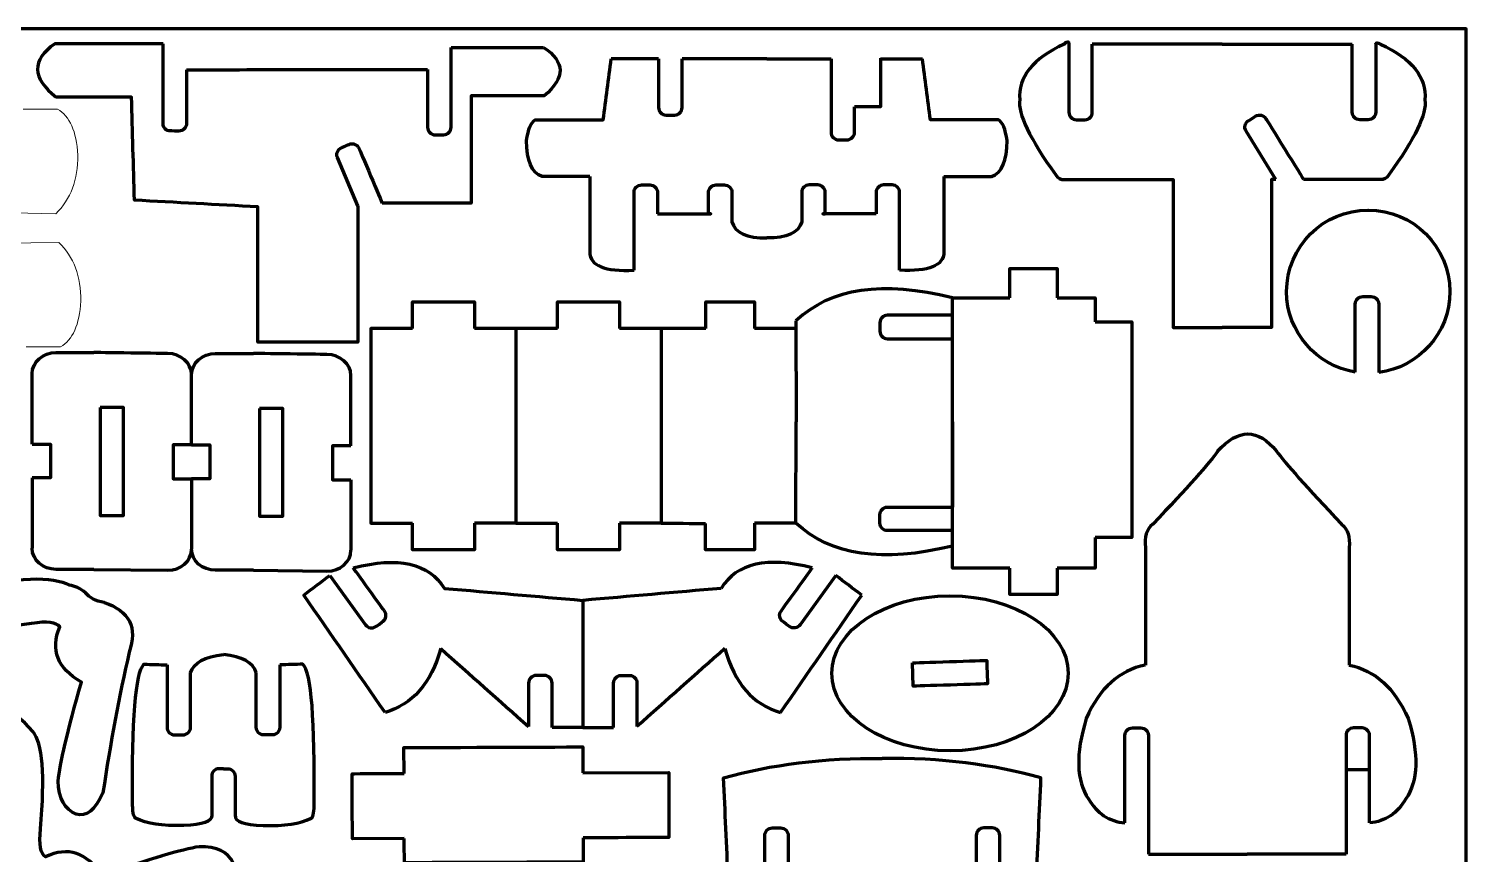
# Model space of a CAD drawing. Header units: inches. Extents: x -305 to 305, y -229 to 229.
# Drawn here: x -53.1 to 304.8, y 23 to 228.6 of the extents above; entities that cross this region are included whole.
import ezdxf

# ---------------------------------------------------------------- set-up
doc = ezdxf.new("R2010")
doc.units = ezdxf.units.IN
doc.header["$MEASUREMENT"] = 0
doc.layers.add('Layer 1', color=1, linetype='Continuous')

msp = doc.modelspace()

# ---------------------------------------------------------------- linework, layer by layer
at = {"lineweight": 70}
msp.add_lwpolyline([(-304.8, -228.6), (304.8, -228.6), (304.8, 228.6), (-304.8, 228.6), (-304.8, -228.6)], close=True, dxfattribs=at)
at = {"layer": 'Layer 1', "lineweight": 70}
for points in [[(204.6618, 224.7788), (205.4998, 225.5648), (205.899, 225.5648), (205.8592, 224.7788)], [(52.035, 223.9), (59.7102, 223.9), (67.3854, 223.9), (75.0606, 223.9)], [(244.0674, 224.7788), (227.0258, 224.7788), (216.237, 224.7788), (211.7012, 224.7788)], [(244.0674, 224.7788), (261.109, 224.7788), (271.8978, 224.7788), (276.4336, 224.7788)], [(282.2756, 224.7788), (282.3504, 225.1894), (282.7494, 225.1894), (283.473, 224.7788)], [(103.7114, 221.1414), (99.8976, 221.1414), (95.9638, 221.1414), (91.9102, 221.1414)], [(130.6606, 221.1414), (122.4708, 221.1414), (115.435, 221.1414), (109.5534, 221.1414)], [(130.6606, 221.1414), (138.8504, 221.1414), (140.7652, 221.1414), (146.6468, 221.1414)], [(158.9262, 221.1414), (162.74, 221.1414), (165.3574, 221.1414), (169.411, 221.1414)], [(283.473, 191.0828), (277.2916, 191.0828), (270.4796, 191.0826), (264.2984, 191.0826)], [(103.4424, 182.485), (114.1622, 182.4846), (118.3924, 182.4844), (116.1332, 182.485)], [(157.8788, 182.485), (147.159, 182.4846), (142.9288, 182.4844), (145.188, 182.485)], [(176.881, 161.5992), (159.5418, 165.8676), (146.5548, 163.9612), (137.9202, 155.88)], [(68.1882, 153.9296), (64.7406, 153.9296), (61.293, 153.9296), (57.8454, 153.9296)], [(78.531, 153.9296), (78.531, 153.9296), (68.1882, 153.9296), (68.1882, 153.9296)], [(104.3178, 153.9296), (100.8702, 153.9296), (97.4226, 153.9296), (93.975, 153.9296)], [(115.503, 153.9296), (115.503, 153.9296), (104.3178, 153.9296), (104.3178, 153.9296)], [(137.9202, 153.9296), (134.4726, 153.9296), (131.025, 153.9296), (127.5774, 153.9296)], [(137.9202, 155.88), (137.9202, 155.88), (137.9304, 130.6676), (137.9304, 130.6676)], [(137.9202, 105.4552), (137.9202, 105.4552), (137.9304, 130.6676), (137.9304, 130.6676)], [(176.881, 130.6676), (176.881, 130.6676), (176.881, 109.43), (176.881, 109.43)], [(-52.2594, 116.7232), (-52.2594, 110.8748), (-52.2594, 105.0264), (-52.2594, 99.178)], [(-12.573, 116.4888), (-12.573, 110.6404), (-12.573, 104.792), (-12.573, 98.9436)], [(27.1134, 116.2544), (27.1134, 110.406), (27.1134, 104.5576), (27.1134, 98.7092)], [(68.1882, 105.4552), (71.6358, 105.4552), (75.0834, 105.4552), (78.531, 105.4552)], [(104.3178, 105.4552), (107.7654, 105.4552), (111.9618, 105.3616), (115.4094, 105.3616)], [(137.9202, 105.4552), (137.9202, 105.4552), (127.5774, 105.4552), (127.5774, 105.4552)], [(176.881, 99.736), (159.5418, 95.4676), (146.5548, 97.374), (137.9202, 105.4552)], [(141.9888, 94.2964), (130.7622, 97.1928), (123.1932, 95.496), (119.2806, 89.2056)], [(224.9082, 99.3702), (224.9082, 82.965), (224.9082, 86.4964), (224.9082, 70.0908)], [(275.6222, 99.3702), (275.6222, 82.965), (275.6222, 86.4964), (275.6222, 70.0908)], [(154.2872, 87.5208), (152.135, 89.148), (149.9826, 90.7756), (147.8302, 92.403)], [(119.2806, 89.2056), (107.7992, 88.2072), (96.3176, 87.2088), (84.836, 86.2104)], [(134.0696, 58.3176), (140.8088, 68.052), (147.548, 77.7864), (154.2872, 87.5208)], [(-12.8234, 68.1868), (-12.04, 70.6986), (-9.3114, 72.224), (-4.638, 72.7634)], [(3.5474, 68.1868), (2.764, 70.6986), (0.0354, 72.224), (-4.638, 72.7634)], [(49.4556, 74.2296), (47.0836, 65.5558), (42.4666, 60.2518), (35.6024, 58.3176)], [(49.4556, 74.2296), (56.75, 67.7398), (64.0442, 61.2502), (71.3384, 54.7606)], [(120.2164, 74.2296), (112.922, 67.7398), (105.6278, 61.2502), (98.3336, 54.7606)], [(120.2164, 74.2296), (122.5884, 65.5558), (127.2054, 60.2518), (134.0696, 58.3176)], [(84.836, 54.5736), (87.3878, 54.5736), (89.9398, 54.5736), (92.4918, 54.5736)], [(274.873, 44.1013), (274.873, 44.1013), (280.7152, 44.1013), (280.7152, 44.1013)], [(225.6568, 22.9636), (242.0622, 22.9636), (233.8594, 22.9636), (250.2648, 22.9636)], [(274.873, 22.9636), (258.4682, 22.9636), (266.6702, 22.9636), (250.2648, 22.9636)]]:
    msp.add_open_spline(points, degree=3, dxfattribs=at)
for points, knots in [([(-19.6626, 224.836), (-28.6482, 224.836), (-37.6338, 224.836), (-46.6194, 224.836), (-46.6194, 224.836), (-52.485, 220.78), (-52.3602, 216.3496), (-46.245, 211.5448)], [0, 0, 0, 0, 0.5, 0.5, 0.5, 0.50000001, 1, 1, 1, 1]), ([(-13.8239, 218.3913), (-13.8239, 218.3913), (-13.8261, 204.9699), (-13.8261, 204.9699), (-13.8261, 204.9699), (-13.8264, 203.9407), (-14.6789, 203.1055), (-15.7044, 203.1131), (-15.7044, 203.1131), (-15.7044, 203.1131), (-17.8176, 203.1289), (-17.8176, 203.1289), (-17.8176, 203.1289), (-18.8431, 203.1365), (-19.6682, 203.9855), (-19.668, 205.0136), (-19.668, 205.0136), (-19.668, 205.0136), (-19.6626, 224.8361), (-19.6626, 224.8361)], [0, 0, 0, 0, 0.2, 0.2, 0.2, 0.20000001, 0.4, 0.4, 0.4, 0.40000001, 0.6, 0.6, 0.6, 0.60000001, 0.8, 0.8, 0.8, 0.80000001, 1, 1, 1, 1]), ([(75.0606, 223.9), (80.4894, 220.4056), (80.5518, 216.412), (75.2478, 211.9192), (75.2478, 211.9192), (69.195, 211.9192), (63.1422, 211.9192), (57.0894, 211.9192), (57.0894, 211.9192), (57.0894, 202.996), (57.0894, 194.0728), (57.0894, 185.1496), (57.0894, 185.1496), (50.163, 185.1496), (41.8096, 185.1686), (34.8832, 185.1686)], [0, 0, 0, 0, 0.25, 0.25, 0.25, 0.25000001, 0.5, 0.5, 0.5, 0.50000001, 0.75, 0.75, 0.75, 0.75000001, 1, 1, 1, 1]), ([(46.1964, 218.4841), (46.1964, 218.4841), (46.1985, 204.0337), (46.1985, 204.0337), (46.1985, 204.0337), (46.1988, 203.0045), (47.0513, 202.1693), (48.0768, 202.1769), (48.0768, 202.1769), (48.0768, 202.1769), (50.19, 202.1927), (50.19, 202.1927), (50.19, 202.1927), (51.2155, 202.2003), (52.0406, 203.0493), (52.0404, 204.0774), (52.0404, 204.0774), (52.0404, 204.0774), (52.035, 223.8999), (52.035, 223.8999)], [0, 0, 0, 0, 0.2, 0.2, 0.2, 0.20000001, 0.4, 0.4, 0.4, 0.40000001, 0.6, 0.6, 0.6, 0.60000001, 0.8, 0.8, 0.8, 0.80000001, 1, 1, 1, 1]), ([(204.6618, 224.7788), (196.8618, 221.1596), (193.1802, 216.542), (193.617, 210.926), (193.617, 210.926), (193.1178, 207.4314), (196.113, 201.1916), (202.6026, 192.206), (202.6026, 192.206), (203.1642, 191.3322), (203.8506, 190.958), (204.6618, 191.0828)], [0, 0, 0, 0, 0.33333333, 0.33333333, 0.33333333, 0.33333334, 0.66666667, 0.66666667, 0.66666667, 0.66666668, 1, 1, 1, 1]), ([(205.8592, 224.7788), (205.8592, 224.7788), (205.8592, 207.7894), (205.8592, 207.7894), (205.8592, 207.7894), (205.8592, 206.7602), (206.698, 205.9186), (207.7236, 205.9186), (207.7236, 205.9186), (207.7236, 205.9186), (209.8368, 205.9186), (209.8368, 205.9186), (209.8368, 205.9186), (210.8624, 205.9186), (211.7012, 206.7614), (211.7012, 207.7894), (211.7012, 207.7894), (211.7012, 207.7894), (211.7012, 224.7788), (211.7012, 224.7788)], [0, 0, 0, 0, 0.2, 0.2, 0.2, 0.20000001, 0.4, 0.4, 0.4, 0.40000001, 0.6, 0.6, 0.6, 0.60000001, 0.8, 0.8, 0.8, 0.80000001, 1, 1, 1, 1]), ([(282.2756, 224.7788), (282.2756, 224.7788), (282.2756, 207.7894), (282.2756, 207.7894), (282.2756, 207.7894), (282.2756, 206.7602), (281.4368, 205.9186), (280.4112, 205.9186), (280.4112, 205.9186), (280.4112, 205.9186), (278.298, 205.9186), (278.298, 205.9186), (278.298, 205.9186), (277.2724, 205.9186), (276.4336, 206.7614), (276.4336, 207.7894), (276.4336, 207.7894), (276.4336, 207.7894), (276.4336, 224.7788), (276.4336, 224.7788)], [0, 0, 0, 0, 0.2, 0.2, 0.2, 0.20000001, 0.4, 0.4, 0.4, 0.40000001, 0.6, 0.6, 0.6, 0.60000001, 0.8, 0.8, 0.8, 0.80000001, 1, 1, 1, 1]), ([(283.473, 224.7788), (291.273, 221.1596), (294.9546, 216.542), (294.5178, 210.926), (294.5178, 210.926), (295.017, 207.4314), (292.0218, 201.1916), (285.5322, 192.206), (285.5322, 192.206), (284.9706, 191.3322), (284.2842, 190.958), (283.473, 191.0828)], [0, 0, 0, 0, 0.33333333, 0.33333333, 0.33333333, 0.33333334, 0.66666667, 0.66666667, 0.66666667, 0.66666668, 1, 1, 1, 1]), ([(-13.824, 218.3914), (-3.7722, 218.3914), (6.2072, 218.4146), (16.1862, 218.4378), (16.1862, 218.4378), (26.1652, 218.4608), (36.1444, 218.4842), (46.1964, 218.4842)], [0, 0, 0, 0, 0.5, 0.5, 0.5, 0.50000001, 1, 1, 1, 1]), ([(86.575, 191.751), (82.6126, 191.751), (78.6502, 191.751), (74.6878, 191.751), (74.6878, 191.751), (72.0982, 192.7494), (70.819, 195.7446), (70.8502, 200.7366), (70.8502, 200.7366), (71.2558, 203.6382), (71.9734, 205.3542), (73.003, 205.8846), (73.003, 205.8846), (78.6502, 205.8846), (84.2974, 205.8846), (89.9446, 205.8846), (89.9446, 205.8846), (90.5998, 210.9702), (91.255, 216.0558), (91.9102, 221.1414)], [0, 0, 0, 0, 0.2, 0.2, 0.2, 0.20000001, 0.4, 0.4, 0.4, 0.40000001, 0.6, 0.6, 0.6, 0.60000001, 0.8, 0.8, 0.8, 0.80000001, 1, 1, 1, 1]), ([(103.7114, 221.1414), (103.7114, 221.1414), (103.7114, 208.9722), (103.7114, 208.9722), (103.7114, 208.9722), (103.7114, 207.943), (104.5502, 207.1014), (105.5758, 207.1014), (105.5758, 207.1014), (105.5758, 207.1014), (107.689, 207.1014), (107.689, 207.1014), (107.689, 207.1014), (108.7146, 207.1014), (109.5534, 207.9442), (109.5534, 208.9722), (109.5534, 208.9722), (109.5534, 208.9722), (109.5534, 221.1414), (109.5534, 221.1414)], [0, 0, 0, 0, 0.2, 0.2, 0.2, 0.20000001, 0.4, 0.4, 0.4, 0.40000001, 0.6, 0.6, 0.6, 0.60000001, 0.8, 0.8, 0.8, 0.80000001, 1, 1, 1, 1]), ([(146.6468, 221.1414), (146.6468, 221.1414), (146.6468, 202.7946), (146.6468, 202.7946), (146.6468, 202.7946), (146.6468, 201.7654), (147.4856, 200.9238), (148.5112, 200.9238), (148.5112, 200.9238), (148.5112, 200.9238), (150.6244, 200.9238), (150.6244, 200.9238), (150.6244, 200.9238), (151.65, 200.9238), (152.4888, 201.7674), (152.4888, 202.7946), (152.4888, 202.7946), (152.4888, 202.7946), (152.4888, 209.1228), (152.4888, 209.1228)], [0, 0, 0, 0, 0.2, 0.2, 0.2, 0.20000001, 0.4, 0.4, 0.4, 0.40000001, 0.6, 0.6, 0.6, 0.60000001, 0.8, 0.8, 0.8, 0.80000001, 1, 1, 1, 1]), ([(158.9262, 221.2822), (158.9262, 221.2822), (158.9262, 209.113), (158.9262, 209.113), (158.9262, 209.113), (155.608, 209.118), (155.8072, 209.1176), (152.4888, 209.1228)], [0, 0, 0, 0, 0.5, 0.5, 0.5, 0.50000001, 1, 1, 1, 1]), ([(174.7462, 191.751), (178.7086, 191.751), (182.671, 191.751), (186.6334, 191.751), (186.6334, 191.751), (189.223, 192.7494), (190.5022, 195.7446), (190.471, 200.7366), (190.471, 200.7366), (190.0654, 203.6382), (189.3478, 205.3542), (188.3182, 205.8846), (188.3182, 205.8846), (182.671, 205.8846), (177.0238, 205.8846), (171.3766, 205.8846), (171.3766, 205.8846), (170.7214, 210.9702), (170.0662, 216.0558), (169.411, 221.1414)], [0, 0, 0, 0, 0.2, 0.2, 0.2, 0.20000001, 0.4, 0.4, 0.4, 0.40000001, 0.6, 0.6, 0.6, 0.60000001, 0.8, 0.8, 0.8, 0.80000001, 1, 1, 1, 1]), ([(28.8224, 184.5032), (28.8224, 173.4584), (28.8222, 161.5624), (28.8222, 150.5176), (28.8222, 150.5176), (20.523, 150.5176), (12.2238, 150.5176), (3.9246, 150.5176), (3.9246, 150.5176), (3.9246, 161.7496), (3.9246, 172.9816), (3.9246, 184.2136), (3.9246, 184.2136), (-6.309, 184.7752), (-16.5426, 185.3368), (-26.7762, 185.8984), (-26.7762, 185.8984), (-27.0258, 194.4472), (-27.2754, 202.996), (-27.525, 211.5448), (-27.525, 211.5448), (-33.765, 211.5448), (-40.005, 211.5448), (-46.245, 211.5448)], [0, 0, 0, 0, 0.16666667, 0.16666667, 0.16666667, 0.16666668, 0.33333333, 0.33333333, 0.33333333, 0.33333334, 0.5, 0.5, 0.5, 0.50000001, 0.66666667, 0.66666667, 0.66666667, 0.66666668, 0.83333333, 0.83333333, 0.83333333, 0.83333334, 1, 1, 1, 1]), ([(257.4248, 191.0828), (257.4248, 191.0828), (249.9648, 203.1168), (249.9648, 203.1168), (249.9648, 203.1168), (249.4226, 203.9916), (249.692, 205.1488), (250.5638, 205.6892), (250.5638, 205.6892), (250.5638, 205.6892), (252.3598, 206.8028), (252.3598, 206.8028), (252.3598, 206.8028), (253.2316, 207.3432), (254.3886, 207.0688), (254.9302, 206.195), (254.9302, 206.195), (254.9302, 206.195), (264.2984, 191.0826), (264.2984, 191.0826)], [0, 0, 0, 0, 0.2, 0.2, 0.2, 0.20000001, 0.4, 0.4, 0.4, 0.40000001, 0.6, 0.6, 0.6, 0.60000001, 0.8, 0.8, 0.8, 0.80000001, 1, 1, 1, 1]), ([(28.8223, 184.5031), (28.8223, 184.5031), (23.7443, 196.5164), (23.7443, 196.5164), (23.7443, 196.5164), (23.3435, 197.4644), (23.7885, 198.5661), (24.7332, 198.9654), (24.7332, 198.9654), (24.7332, 198.9654), (26.6796, 199.7882), (26.6796, 199.7882), (26.6796, 199.7882), (27.6243, 200.1875), (28.725, 199.7379), (29.1253, 198.7909), (29.1253, 198.7909), (29.1253, 198.7909), (34.8833, 185.1686), (34.8833, 185.1686)], [0, 0, 0, 0, 0.2, 0.2, 0.2, 0.20000001, 0.4, 0.4, 0.4, 0.40000001, 0.6, 0.6, 0.6, 0.60000001, 0.8, 0.8, 0.8, 0.80000001, 1, 1, 1, 1]), ([(86.575, 191.751), (86.575, 185.4798), (86.575, 179.2086), (86.575, 172.9374), (86.575, 172.9374), (86.644, 169.5678), (90.3192, 168.0702), (97.6004, 168.445)], [0, 0, 0, 0, 0.5, 0.5, 0.5, 0.50000001, 1, 1, 1, 1]), ([(97.6004, 168.445), (97.6004, 168.445), (97.6004, 187.821), (97.6004, 187.821), (97.6004, 187.821), (97.6004, 188.8502), (98.4392, 189.6918), (99.4648, 189.6918), (99.4648, 189.6918), (99.4648, 189.6918), (101.578, 189.6918), (101.578, 189.6918), (101.578, 189.6918), (102.6036, 189.6918), (103.4424, 188.849), (103.4424, 187.821), (103.4424, 187.821), (103.4424, 187.821), (103.4424, 182.485), (103.4424, 182.485)], [0, 0, 0, 0, 0.2, 0.2, 0.2, 0.20000001, 0.4, 0.4, 0.4, 0.40000001, 0.6, 0.6, 0.6, 0.60000001, 0.8, 0.8, 0.8, 0.80000001, 1, 1, 1, 1]), ([(116.1332, 182.485), (116.1332, 182.485), (116.1332, 187.821), (116.1332, 187.821), (116.1332, 187.821), (116.1332, 188.8502), (116.972, 189.6918), (117.9976, 189.6918), (117.9976, 189.6918), (117.9976, 189.6918), (120.1108, 189.6918), (120.1108, 189.6918), (120.1108, 189.6918), (121.1364, 189.6918), (121.9752, 188.849), (121.9752, 187.821), (121.9752, 187.821), (121.9752, 187.821), (121.9752, 180.5202), (121.9752, 180.5202), (121.9752, 180.5202), (122.7982, 177.7424), (125.6934, 176.4002), (130.6606, 176.4942)], [0, 0, 0, 0, 0.16666667, 0.16666667, 0.16666667, 0.16666668, 0.33333333, 0.33333333, 0.33333333, 0.33333334, 0.5, 0.5, 0.5, 0.50000001, 0.66666667, 0.66666667, 0.66666667, 0.66666668, 0.83333333, 0.83333333, 0.83333333, 0.83333334, 1, 1, 1, 1]), ([(145.188, 182.485), (145.188, 182.485), (145.188, 187.821), (145.188, 187.821), (145.188, 187.821), (145.188, 188.8502), (144.3492, 189.6918), (143.3236, 189.6918), (143.3236, 189.6918), (143.3236, 189.6918), (141.2104, 189.6918), (141.2104, 189.6918), (141.2104, 189.6918), (140.1848, 189.6918), (139.346, 188.849), (139.346, 187.821), (139.346, 187.821), (139.346, 187.821), (139.346, 180.5202), (139.346, 180.5202), (139.346, 180.5202), (138.523, 177.7424), (135.6278, 176.4002), (130.6606, 176.4942)], [0, 0, 0, 0, 0.16666667, 0.16666667, 0.16666667, 0.16666668, 0.33333333, 0.33333333, 0.33333333, 0.33333334, 0.5, 0.5, 0.5, 0.50000001, 0.66666667, 0.66666667, 0.66666667, 0.66666668, 0.83333333, 0.83333333, 0.83333333, 0.83333334, 1, 1, 1, 1]), ([(163.7208, 168.445), (163.7208, 168.445), (163.7208, 187.821), (163.7208, 187.821), (163.7208, 187.821), (163.7208, 188.8502), (162.882, 189.6918), (161.8564, 189.6918), (161.8564, 189.6918), (161.8564, 189.6918), (159.7432, 189.6918), (159.7432, 189.6918), (159.7432, 189.6918), (158.7176, 189.6918), (157.8788, 188.849), (157.8788, 187.821), (157.8788, 187.821), (157.8788, 187.821), (157.8788, 182.485), (157.8788, 182.485)], [0, 0, 0, 0, 0.2, 0.2, 0.2, 0.20000001, 0.4, 0.4, 0.4, 0.40000001, 0.6, 0.6, 0.6, 0.60000001, 0.8, 0.8, 0.8, 0.80000001, 1, 1, 1, 1]), ([(174.7462, 191.751), (174.7462, 185.4798), (174.7462, 179.2086), (174.7462, 172.9374), (174.7462, 172.9374), (174.6772, 169.5678), (171.002, 168.0702), (163.7208, 168.445)], [0, 0, 0, 0, 0.5, 0.5, 0.5, 0.50000001, 1, 1, 1, 1]), ([(204.6618, 191.0828), (213.7098, 191.0828), (222.7578, 191.0828), (231.8058, 191.0828), (231.8058, 191.0828), (231.8058, 178.79), (231.8058, 166.4972), (231.8058, 154.2044), (231.8058, 154.2044), (235.893, 154.2044), (239.9802, 154.2044), (244.0674, 154.2044)], [0, 0, 0, 0, 0.33333333, 0.33333333, 0.33333333, 0.33333334, 0.66666667, 0.66666667, 0.66666667, 0.66666668, 1, 1, 1, 1]), ([(257.3894, 191.0828), (257.0358, 191.0828), (256.6824, 191.0828), (256.329, 191.0828), (256.329, 191.0828), (256.329, 178.79), (256.329, 166.4972), (256.329, 154.2044), (256.329, 154.2044), (252.2418, 154.2044), (248.1546, 154.2044), (244.0674, 154.2044)], [0, 0, 0, 0, 0.33333333, 0.33333333, 0.33333333, 0.33333334, 0.66666667, 0.66666667, 0.66666667, 0.66666668, 1, 1, 1, 1]), ([(277.1576, 143.0532), (267.5288, 144.6486), (260.0728, 153.0358), (260.0728, 163.1168), (260.0728, 163.1168), (260.0728, 174.3376), (269.1726, 183.4368), (280.3932, 183.4368), (280.3932, 183.4368), (291.6136, 183.4368), (300.7128, 174.3376), (300.7128, 163.1168), (300.7128, 163.1168), (300.7128, 152.7728), (292.9976, 144.233), (282.9994, 142.962)], [0, 0, 0, 0, 0.25, 0.25, 0.25, 0.25000001, 0.5, 0.5, 0.5, 0.50000001, 0.75, 0.75, 0.75, 0.75000001, 1, 1, 1, 1]), ([(191.1592, 161.599), (191.1592, 161.599), (191.1592, 168.9), (191.1592, 168.9), (191.1592, 168.9), (191.1592, 168.9), (202.9528, 168.9), (202.9528, 168.9), (202.9528, 168.9), (202.9528, 168.9), (202.9526, 161.599), (202.9526, 161.599)], [0, 0, 0, 0, 0.33333333, 0.33333333, 0.33333333, 0.33333334, 0.66666667, 0.66666667, 0.66666667, 0.66666668, 1, 1, 1, 1]), ([(191.1592, 94.2182), (191.1592, 94.2182), (176.881, 94.2182), (176.881, 94.2182), (176.881, 94.2182), (176.881, 94.2182), (176.881, 161.5992), (176.881, 161.5992), (176.881, 161.5992), (176.881, 161.5992), (191.1592, 161.599), (191.1592, 161.599)], [0, 0, 0, 0, 0.33333333, 0.33333333, 0.33333333, 0.33333334, 0.66666667, 0.66666667, 0.66666667, 0.66666668, 1, 1, 1, 1]), ([(202.9526, 161.5992), (202.9526, 161.5992), (212.4064, 161.5992), (212.4064, 161.5992), (212.4064, 161.5992), (212.4064, 161.5992), (212.4064, 155.6198), (212.4064, 155.6198)], [0, 0, 0, 0, 0.5, 0.5, 0.5, 0.50000001, 1, 1, 1, 1]), ([(277.1576, 143.0532), (277.1576, 143.0532), (277.1576, 159.9956), (277.1576, 159.9956), (277.1576, 159.9956), (277.1576, 161.0248), (277.9964, 161.8664), (279.022, 161.8664), (279.022, 161.8664), (279.022, 161.8664), (281.1352, 161.8664), (281.1352, 161.8664), (281.1352, 161.8664), (282.1608, 161.8664), (282.9996, 161.0238), (282.9996, 159.9956), (282.9996, 159.9956), (282.9996, 159.9956), (282.9994, 142.962), (282.9994, 142.962)], [0, 0, 0, 0, 0.2, 0.2, 0.2, 0.20000001, 0.4, 0.4, 0.4, 0.40000001, 0.6, 0.6, 0.6, 0.60000001, 0.8, 0.8, 0.8, 0.80000001, 1, 1, 1, 1]), ([(42.4014, 153.9296), (42.4014, 153.9296), (42.4014, 160.607), (42.4014, 160.607), (42.4014, 160.607), (42.4014, 160.607), (57.8454, 160.607), (57.8454, 160.607), (57.8454, 160.607), (57.8454, 160.607), (57.8454, 153.9296), (57.8454, 153.9296)], [0, 0, 0, 0, 0.33333333, 0.33333333, 0.33333333, 0.33333334, 0.66666667, 0.66666667, 0.66666667, 0.66666668, 1, 1, 1, 1]), ([(78.531, 153.9296), (78.531, 153.9296), (78.531, 160.607), (78.531, 160.607), (78.531, 160.607), (78.531, 160.607), (93.975, 160.607), (93.975, 160.607), (93.975, 160.607), (93.975, 160.607), (93.975, 153.9296), (93.975, 153.9296)], [0, 0, 0, 0, 0.33333333, 0.33333333, 0.33333333, 0.33333334, 0.66666667, 0.66666667, 0.66666667, 0.66666668, 1, 1, 1, 1]), ([(115.503, 153.9296), (115.503, 153.9296), (115.503, 160.607), (115.503, 160.607), (115.503, 160.607), (115.503, 160.607), (127.5774, 160.607), (127.5774, 160.607), (127.5774, 160.607), (127.5774, 160.607), (127.5774, 153.9296), (127.5774, 153.9296)], [0, 0, 0, 0, 0.33333333, 0.33333333, 0.33333333, 0.33333334, 0.66666667, 0.66666667, 0.66666667, 0.66666668, 1, 1, 1, 1]), ([(42.4014, 153.9296), (42.4014, 153.9296), (32.0586, 153.9296), (32.0586, 153.9296), (32.0586, 153.9296), (32.0586, 153.9296), (32.0586, 105.4552), (32.0586, 105.4552), (32.0586, 105.4552), (35.5062, 105.4552), (38.9538, 105.4552), (42.4014, 105.4552)], [0, 0, 0, 0, 0.33333333, 0.33333333, 0.33333333, 0.33333334, 0.66666667, 0.66666667, 0.66666667, 0.66666668, 1, 1, 1, 1]), ([(68.1882, 153.9296), (68.1882, 153.9296), (68.1882, 105.4552), (68.1882, 105.4552), (68.1882, 105.4552), (68.1882, 105.4552), (57.8454, 105.4552), (57.8454, 105.4552)], [0, 0, 0, 0, 0.5, 0.5, 0.5, 0.50000001, 1, 1, 1, 1]), ([(104.3178, 153.9296), (104.3178, 153.9296), (104.3178, 105.4552), (104.3178, 105.4552), (104.3178, 105.4552), (104.3178, 105.4552), (93.975, 105.4552), (93.975, 105.4552)], [0, 0, 0, 0, 0.5, 0.5, 0.5, 0.50000001, 1, 1, 1, 1]), ([(176.881, 157.2392), (176.881, 157.2392), (160.6874, 157.2392), (160.6874, 157.2392), (160.6874, 157.2392), (159.6582, 157.2392), (158.8166, 156.4), (158.8166, 155.3748), (158.8166, 155.3748), (158.8166, 155.3748), (158.8166, 153.2616), (158.8166, 153.2616), (158.8166, 153.2616), (158.8166, 152.2362), (159.6586, 151.3972), (160.6874, 151.3972), (160.6874, 151.3972), (160.6874, 151.3972), (176.881, 151.3972), (176.881, 151.3972)], [0, 0, 0, 0, 0.2, 0.2, 0.2, 0.20000001, 0.4, 0.4, 0.4, 0.40000001, 0.6, 0.6, 0.6, 0.60000001, 0.8, 0.8, 0.8, 0.80000001, 1, 1, 1, 1]), ([(212.4064, 155.6198), (212.4064, 155.6198), (221.5792, 155.6198), (221.5792, 155.6198), (221.5792, 155.6198), (221.5792, 155.6198), (221.5792, 101.8934), (221.5792, 101.8934), (221.5792, 101.8934), (221.5792, 101.8934), (212.4064, 101.8934), (212.4064, 101.8934)], [0, 0, 0, 0, 0.33333333, 0.33333333, 0.33333333, 0.33333334, 0.66666667, 0.66666667, 0.66666667, 0.66666668, 1, 1, 1, 1]), ([(-52.2594, 125.1472), (-52.2594, 125.1472), (-52.2594, 142.6924), (-52.2594, 142.6924), (-52.2594, 142.6924), (-52.2594, 145.5752), (-49.5696, 147.934), (-46.2818, 147.934), (-46.2818, 147.934), (-46.2818, 147.934), (-36.8646, 147.934), (-36.8646, 147.934)], [0, 0, 0, 0, 0.33333333, 0.33333333, 0.33333333, 0.33333334, 0.66666667, 0.66666667, 0.66666667, 0.66666668, 1, 1, 1, 1]), ([(-12.573, 124.9128), (-12.573, 124.9128), (-12.573, 142.458), (-12.573, 142.458), (-12.573, 142.458), (-12.573, 145.3408), (-15.2642, 147.6576), (-18.5506, 147.6996), (-18.5506, 147.6996), (-18.5506, 147.6996), (-36.8646, 147.934), (-36.8646, 147.934)], [0, 0, 0, 0, 0.33333333, 0.33333333, 0.33333333, 0.33333334, 0.66666667, 0.66666667, 0.66666667, 0.66666668, 1, 1, 1, 1]), ([(-12.573, 142.458), (-12.573, 145.3408), (-9.8832, 147.6996), (-6.5954, 147.6996), (-6.5954, 147.6996), (-6.5954, 147.6996), (2.8218, 147.6996), (2.8218, 147.6996)], [0, 0, 0, 0, 0.5, 0.5, 0.5, 0.50000001, 1, 1, 1, 1]), ([(27.1134, 124.6784), (27.1134, 124.6784), (27.1134, 142.2236), (27.1134, 142.2236), (27.1134, 142.2236), (27.1134, 145.1064), (24.4222, 147.4232), (21.1358, 147.4652), (21.1358, 147.4652), (21.1358, 147.4652), (2.8218, 147.6996), (2.8218, 147.6996)], [0, 0, 0, 0, 0.33333333, 0.33333333, 0.33333333, 0.33333334, 0.66666667, 0.66666667, 0.66666667, 0.66666668, 1, 1, 1, 1]), ([(-35.3372, 134.2546), (-35.3372, 134.2546), (-29.4952, 134.2546), (-29.4952, 134.2546), (-29.4952, 134.2546), (-29.4952, 134.2546), (-29.4952, 107.3814), (-29.4952, 107.3814), (-29.4952, 107.3814), (-29.4952, 107.3814), (-35.3372, 107.3814), (-35.3372, 107.3814), (-35.3372, 107.3814), (-35.3372, 107.3814), (-35.3372, 134.2546), (-35.3372, 134.2546)], [0, 0, 0, 0, 0.25, 0.25, 0.25, 0.25000001, 0.5, 0.5, 0.5, 0.50000001, 0.75, 0.75, 0.75, 0.75000001, 1, 1, 1, 1]), ([(4.3492, 134.0202), (4.3492, 134.0202), (10.1912, 134.0202), (10.1912, 134.0202), (10.1912, 134.0202), (10.1912, 134.0202), (10.1912, 107.147), (10.1912, 107.147), (10.1912, 107.147), (10.1912, 107.147), (4.3492, 107.147), (4.3492, 107.147), (4.3492, 107.147), (4.3492, 107.147), (4.3492, 134.0202), (4.3492, 134.0202)], [0, 0, 0, 0, 0.25, 0.25, 0.25, 0.25000001, 0.5, 0.5, 0.5, 0.50000001, 0.75, 0.75, 0.75, 0.75000001, 1, 1, 1, 1]), ([(242.8672, 123.3518), (248.078, 129.0928), (252.9758, 129.0928), (257.5622, 123.3518), (257.5622, 123.3518), (259.7104, 120.394), (265.1102, 114.3406), (273.761, 105.1918), (273.761, 105.1918), (275.3268, 103.8788), (275.9468, 101.9386), (275.6222, 99.3702)], [0, 0, 0, 0, 0.33333333, 0.33333333, 0.33333333, 0.33333334, 0.66666667, 0.66666667, 0.66666667, 0.66666668, 1, 1, 1, 1]), ([(-34.3066, 85.698), (-28.0321, 83.5842), (-25.9575, 79.4522), (-28.0831, 73.3021), (-28.0831, 73.3021), (-30.5905, 62.4793), (-32.7689, 50.8096), (-34.6182, 38.293), (-34.6182, 38.293), (-36.5939, 33.9115), (-38.8112, 32.1395), (-41.2701, 32.9772), (-41.2701, 32.9772), (-44.1306, 34.0911), (-45.6379, 36.8342), (-45.792, 41.2067), (-45.792, 41.2067), (-45.3753, 45.5066), (-43.4398, 53.7071), (-39.9854, 65.8082), (-39.9854, 65.8082), (-45.9456, 69.2672), (-47.7497, 73.8628), (-45.3977, 79.5952), (-45.3977, 79.5952), (-46.1962, 80.7747), (-48.5412, 81.0589), (-52.4327, 80.448), (-52.4327, 80.448), (-65.7282, 78.5276), (-73.8299, 78.7179), (-76.7375, 81.018), (-76.7375, 81.018), (-83.0613, 85.6966), (-86.5637, 92.3911), (-87.2447, 101.1014), (-87.2447, 101.1014), (-91.3179, 101.1003), (-95.3912, 101.0993), (-99.4644, 101.0982), (-99.4644, 101.0982), (-100.1261, 108.2436), (-100.7874, 115.3891), (-101.4488, 122.5345), (-101.4488, 122.5345), (-99.2505, 123.8347), (-97.4974, 124.8713), (-95.2993, 126.1715)], [0, 0, 0, 0, 0.08333333, 0.08333333, 0.08333333, 0.08333334, 0.16666667, 0.16666667, 0.16666667, 0.16666668, 0.25, 0.25, 0.25, 0.25000001, 0.33333333, 0.33333333, 0.33333333, 0.33333334, 0.41666667, 0.41666667, 0.41666667, 0.41666668, 0.5, 0.5, 0.5, 0.50000001, 0.58333333, 0.58333333, 0.58333333, 0.58333334, 0.66666667, 0.66666667, 0.66666667, 0.66666668, 0.75, 0.75, 0.75, 0.75000001, 0.83333333, 0.83333333, 0.83333333, 0.83333334, 0.91666667, 0.91666667, 0.91666667, 0.91666668, 1, 1, 1, 1]), ([(-89.3628, 124.9171), (-84.5426, 122.6058), (-82.1905, 119.6173), (-82.125, 115.8632), (-82.125, 115.8632), (-81.7017, 103.8394), (-80.5011, 96.9632), (-78.5236, 95.2347), (-78.5236, 95.2347), (-74.81, 90.6592), (-71.8914, 88.5793), (-69.7679, 88.9952), (-69.7679, 88.9952), (-55.9488, 92.0292), (-47.0175, 92.3547), (-42.9743, 89.9716)], [0, 0, 0, 0, 0.25, 0.25, 0.25, 0.25000001, 0.5, 0.5, 0.5, 0.50000001, 0.75, 0.75, 0.75, 0.75000001, 1, 1, 1, 1]), ([(-52.2594, 125.1472), (-52.2594, 125.1472), (-47.7034, 125.1472), (-47.7034, 125.1472), (-47.7034, 125.1472), (-47.7034, 125.1472), (-47.7034, 116.7232), (-47.7034, 116.7232), (-47.7034, 116.7232), (-47.7034, 116.7232), (-52.2594, 116.7232), (-52.2594, 116.7232)], [0, 0, 0, 0, 0.33333333, 0.33333333, 0.33333333, 0.33333334, 0.66666667, 0.66666667, 0.66666667, 0.66666668, 1, 1, 1, 1]), ([(-12.573, 124.9128), (-12.573, 124.9128), (-17.129, 124.9128), (-17.129, 124.9128), (-17.129, 124.9128), (-17.129, 124.9128), (-17.129, 116.4888), (-17.129, 116.4888), (-17.129, 116.4888), (-17.129, 116.4888), (-12.573, 116.4888), (-12.573, 116.4888)], [0, 0, 0, 0, 0.33333333, 0.33333333, 0.33333333, 0.33333334, 0.66666667, 0.66666667, 0.66666667, 0.66666668, 1, 1, 1, 1]), ([(-12.573, 124.9128), (-12.573, 124.9128), (-8.017, 124.9128), (-8.017, 124.9128), (-8.017, 124.9128), (-8.017, 124.9128), (-8.017, 116.4888), (-8.017, 116.4888), (-8.017, 116.4888), (-8.017, 116.4888), (-12.573, 116.4888), (-12.573, 116.4888)], [0, 0, 0, 0, 0.33333333, 0.33333333, 0.33333333, 0.33333334, 0.66666667, 0.66666667, 0.66666667, 0.66666668, 1, 1, 1, 1]), ([(27.1134, 124.6784), (27.1134, 124.6784), (22.5574, 124.6784), (22.5574, 124.6784), (22.5574, 124.6784), (22.5574, 124.6784), (22.5574, 116.2544), (22.5574, 116.2544), (22.5574, 116.2544), (22.5574, 116.2544), (27.1134, 116.2544), (27.1134, 116.2544)], [0, 0, 0, 0, 0.33333333, 0.33333333, 0.33333333, 0.33333334, 0.66666667, 0.66666667, 0.66666667, 0.66666668, 1, 1, 1, 1]), ([(242.9674, 123.3518), (240.819, 120.394), (235.4196, 114.3406), (226.7694, 105.1918), (226.7694, 105.1918), (225.2036, 103.8788), (224.5836, 101.9386), (224.9082, 99.3702)], [0, 0, 0, 0, 0.5, 0.5, 0.5, 0.50000001, 1, 1, 1, 1]), ([(176.881, 103.588), (176.881, 103.588), (160.6874, 103.588), (160.6874, 103.588), (160.6874, 103.588), (159.6582, 103.588), (158.8166, 104.4268), (158.8166, 105.4524), (158.8166, 105.4524), (158.8166, 105.4524), (158.8166, 107.5656), (158.8166, 107.5656), (158.8166, 107.5656), (158.8166, 108.5912), (159.6588, 109.43), (160.6874, 109.43), (160.6874, 109.43), (160.6874, 109.43), (176.881, 109.43), (176.881, 109.43)], [0, 0, 0, 0, 0.2, 0.2, 0.2, 0.20000001, 0.4, 0.4, 0.4, 0.40000001, 0.6, 0.6, 0.6, 0.60000001, 0.8, 0.8, 0.8, 0.80000001, 1, 1, 1, 1]), ([(57.8454, 105.4552), (57.8454, 105.4552), (57.8454, 98.7778), (57.8454, 98.7778), (57.8454, 98.7778), (57.8454, 98.7778), (42.4014, 98.7778), (42.4014, 98.7778), (42.4014, 98.7778), (42.4014, 98.7778), (42.4014, 105.4552), (42.4014, 105.4552)], [0, 0, 0, 0, 0.33333333, 0.33333333, 0.33333333, 0.33333334, 0.66666667, 0.66666667, 0.66666667, 0.66666668, 1, 1, 1, 1]), ([(93.975, 105.4552), (93.975, 105.4552), (93.975, 98.7778), (93.975, 98.7778), (93.975, 98.7778), (93.975, 98.7778), (78.531, 98.7778), (78.531, 98.7778), (78.531, 98.7778), (78.531, 98.7778), (78.531, 105.4552), (78.531, 105.4552)], [0, 0, 0, 0, 0.33333333, 0.33333333, 0.33333333, 0.33333334, 0.66666667, 0.66666667, 0.66666667, 0.66666668, 1, 1, 1, 1]), ([(127.5774, 105.4552), (127.5774, 105.4552), (127.5774, 98.7778), (127.5774, 98.7778), (127.5774, 98.7778), (127.5774, 98.7778), (115.4094, 98.7778), (115.4094, 98.7778), (115.4094, 98.7778), (115.4094, 98.7778), (115.4094, 105.3616), (115.4094, 105.3616)], [0, 0, 0, 0, 0.33333333, 0.33333333, 0.33333333, 0.33333334, 0.66666667, 0.66666667, 0.66666667, 0.66666668, 1, 1, 1, 1]), ([(212.4064, 101.8934), (212.4064, 101.8934), (212.4064, 94.2182), (212.4064, 94.2182), (212.4064, 94.2182), (212.4064, 94.2182), (202.9528, 94.2182), (202.9528, 94.2182)], [0, 0, 0, 0, 0.5, 0.5, 0.5, 0.50000001, 1, 1, 1, 1]), ([(-36.8646, 93.9364), (-36.8646, 93.9364), (-46.2818, 93.9364), (-46.2818, 93.9364), (-46.2818, 93.9364), (-49.5694, 93.9364), (-52.2594, 96.2952), (-52.2594, 99.178)], [0, 0, 0, 0, 0.5, 0.5, 0.5, 0.50000001, 1, 1, 1, 1]), ([(-36.8646, 93.9364), (-36.8646, 93.9364), (-18.5506, 93.702), (-18.5506, 93.702), (-18.5506, 93.702), (-15.2634, 93.6602), (-12.573, 96.0608), (-12.573, 98.9436)], [0, 0, 0, 0, 0.5, 0.5, 0.5, 0.50000001, 1, 1, 1, 1]), ([(2.8218, 93.702), (2.8218, 93.702), (-6.5954, 93.702), (-6.5954, 93.702), (-6.5954, 93.702), (-9.883, 93.702), (-12.573, 96.0608), (-12.573, 98.9436)], [0, 0, 0, 0, 0.5, 0.5, 0.5, 0.50000001, 1, 1, 1, 1]), ([(2.8218, 93.702), (2.8218, 93.702), (21.1358, 93.4676), (21.1358, 93.4676), (21.1358, 93.4676), (24.423, 93.4258), (27.1134, 95.8264), (27.1134, 98.7092)], [0, 0, 0, 0, 0.5, 0.5, 0.5, 0.50000001, 1, 1, 1, 1]), ([(27.6832, 94.2964), (38.9098, 97.1928), (46.4788, 95.496), (50.3914, 89.2056), (50.3914, 89.2056), (61.8728, 88.2072), (73.3544, 87.2088), (84.836, 86.2104), (84.836, 86.2104), (84.8362, 75.6648), (84.836, 65.1192), (84.836, 54.5736), (84.836, 54.5736), (82.2842, 54.5736), (79.7322, 54.5736), (77.1802, 54.5736)], [0, 0, 0, 0, 0.25, 0.25, 0.25, 0.25000001, 0.5, 0.5, 0.5, 0.50000001, 0.75, 0.75, 0.75, 0.75000001, 1, 1, 1, 1]), ([(21.8418, 92.403), (21.8418, 92.403), (30.7352, 80.1164), (30.7352, 80.1164), (30.7352, 80.1164), (31.3388, 79.2826), (32.5116, 79.0928), (33.3424, 79.694), (33.3424, 79.694), (33.3424, 79.694), (35.0544, 80.9332), (35.0544, 80.9332), (35.0544, 80.9332), (35.8852, 81.5344), (36.0706, 82.7088), (35.4676, 83.5418), (35.4676, 83.5418), (35.4676, 83.5418), (27.6832, 94.2962), (27.6832, 94.2962)], [0, 0, 0, 0, 0.2, 0.2, 0.2, 0.20000001, 0.4, 0.4, 0.4, 0.40000001, 0.6, 0.6, 0.6, 0.60000001, 0.8, 0.8, 0.8, 0.80000001, 1, 1, 1, 1]), ([(147.8302, 92.403), (147.8302, 92.403), (138.9368, 80.1164), (138.9368, 80.1164), (138.9368, 80.1164), (138.3332, 79.2826), (137.1604, 79.0928), (136.3296, 79.694), (136.3296, 79.694), (136.3296, 79.694), (134.6176, 80.9332), (134.6176, 80.9332), (134.6176, 80.9332), (133.7868, 81.5344), (133.6014, 82.7088), (134.2044, 83.5418), (134.2044, 83.5418), (134.2044, 83.5418), (141.9888, 94.2962), (141.9888, 94.2962)], [0, 0, 0, 0, 0.2, 0.2, 0.2, 0.20000001, 0.4, 0.4, 0.4, 0.40000001, 0.6, 0.6, 0.6, 0.60000001, 0.8, 0.8, 0.8, 0.80000001, 1, 1, 1, 1]), ([(202.9528, 94.2182), (202.9528, 94.2182), (202.9528, 87.6662), (202.9528, 87.6662), (202.9528, 87.6662), (202.9528, 87.6662), (191.1592, 87.6662), (191.1592, 87.6662), (191.1592, 87.6662), (191.1592, 87.6662), (191.1592, 94.2182), (191.1592, 94.2182)], [0, 0, 0, 0, 0.33333333, 0.33333333, 0.33333333, 0.33333334, 0.66666667, 0.66666667, 0.66666667, 0.66666668, 1, 1, 1, 1]), ([(-34.3066, 85.698), (-36.5022, 86.0587), (-38.0487, 86.8556), (-38.9459, 88.0885), (-38.9459, 88.0885), (-40.2728, 89.219), (-41.6154, 89.8467), (-42.9743, 89.9716)], [0, 0, 0, 0, 0.5, 0.5, 0.5, 0.50000001, 1, 1, 1, 1]), ([(35.6024, 58.3176), (28.8632, 68.052), (22.124, 77.7864), (15.3848, 87.5208), (15.3848, 87.5208), (17.537, 89.148), (19.6894, 90.7756), (21.8418, 92.403)], [0, 0, 0, 0, 0.5, 0.5, 0.5, 0.50000001, 1, 1, 1, 1]), ([(176.2623, 87.3483), (160.0115, 87.3462), (146.834, 78.6984), (146.8355, 68.0371), (146.8355, 68.0371), (146.8369, 57.3758), (160.0169, 48.7318), (176.2675, 48.734), (176.2675, 48.734), (192.5181, 48.7362), (205.6958, 57.384), (205.6943, 68.0452), (205.6943, 68.0452), (205.6928, 78.7063), (192.5129, 87.3506), (176.2623, 87.3483)], [0, 0, 0, 0, 0.25, 0.25, 0.25, 0.25000001, 0.5, 0.5, 0.5, 0.50000001, 0.75, 0.75, 0.75, 0.75000001, 1, 1, 1, 1]), ([(-54.4283, 10.9041), (-51.9706, 4.7562), (-47.7301, 2.9134), (-41.7071, 5.376), (-41.7071, 5.376), (-31.0396, 8.4785), (-19.5083, 11.2992), (-7.1132, 13.8382), (-7.1132, 13.8382), (-2.8477, 16.0534), (-1.2011, 18.3653), (-2.1736, 20.7741), (-2.1736, 20.7741), (-3.4441, 23.5685), (-6.2664, 24.9217), (-10.6406, 24.8336), (-10.6406, 24.8336), (-14.9109, 24.1797), (-22.9918, 21.7934), (-34.8833, 17.6747), (-34.8833, 17.6747), (-38.6667, 23.4344), (-43.3551, 24.9815), (-48.9486, 22.3159), (-48.9486, 22.3159), (-50.1704, 23.0479), (-50.584, 25.3736), (-50.1893, 29.2929), (-50.1893, 29.2929), (-49.0076, 42.6744), (-49.6457, 50.7531), (-52.1033, 53.5289), (-52.1033, 53.5289), (-57.1246, 59.5842), (-64.0026, 62.7108), (-72.7372, 62.9088), (-72.7372, 62.9088), (-72.9616, 66.9759), (-73.1859, 71.0429), (-73.4102, 75.11), (-73.4102, 75.11), (-80.5813, 75.3753), (-87.7524, 75.6402), (-94.9235, 75.9053), (-94.9235, 75.9053), (-96.1, 73.6384), (-97.038, 71.8306), (-98.2146, 69.5639)], [0, 0, 0, 0, 0.08333333, 0.08333333, 0.08333333, 0.08333334, 0.16666667, 0.16666667, 0.16666667, 0.16666668, 0.25, 0.25, 0.25, 0.25000001, 0.33333333, 0.33333333, 0.33333333, 0.33333334, 0.41666667, 0.41666667, 0.41666667, 0.41666668, 0.5, 0.5, 0.5, 0.50000001, 0.58333333, 0.58333333, 0.58333333, 0.58333334, 0.66666667, 0.66666667, 0.66666667, 0.66666668, 0.75, 0.75, 0.75, 0.75000001, 0.83333333, 0.83333333, 0.83333333, 0.83333334, 0.91666667, 0.91666667, 0.91666667, 0.91666668, 1, 1, 1, 1]), ([(-82.8454, -120.2656), (-69.4342, -98.8865), (-55.771, -77.1099), (-42.3599, -55.7305), (-42.3599, -55.7305), (-39.2516, -48.4247), (-38.9739, -40.9951), (-41.5264, -33.4415), (-41.5264, -33.4415), (-41.9933, -31.6153), (-45.759, -26.6029), (-52.8233, -18.404), (-52.8233, -18.404), (-67.5327, -0.2863), (-82.2422, 17.8312), (-96.952, 35.9488), (-96.952, 35.9488), (-98.577, 47.9957), (-100.2021, 60.0426), (-101.8271, 72.0897), (-101.8271, 72.0897), (-118.4237, 69.1201), (-135.02, 66.1504), (-151.6165, 63.181)], [0, 0, 0, 0, 0.16666667, 0.16666667, 0.16666667, 0.16666668, 0.33333333, 0.33333333, 0.33333333, 0.33333334, 0.5, 0.5, 0.5, 0.50000001, 0.66666667, 0.66666667, 0.66666667, 0.66666668, 0.83333333, 0.83333333, 0.83333333, 0.83333334, 1, 1, 1, 1]), ([(-14.4984, 30.1588), (-19.853, 29.9558), (-23.8028, 30.5344), (-26.3472, 31.895), (-26.3472, 31.895), (-26.925, 31.9728), (-27.2216, 33.0834), (-27.2372, 35.2264), (-27.2372, 35.2264), (-27.4444, 56.44), (-26.5152, 68.129), (-24.4492, 70.293), (-24.4492, 70.293), (-22.5214, 70.2462), (-20.5934, 70.1994), (-18.6654, 70.1526)], [0, 0, 0, 0, 0.25, 0.25, 0.25, 0.25000001, 0.5, 0.5, 0.5, 0.50000001, 0.75, 0.75, 0.75, 0.75000001, 1, 1, 1, 1]), ([(-18.6654, 70.1524), (-18.6654, 70.1524), (-18.6654, 54.567), (-18.6654, 54.567), (-18.6654, 54.567), (-18.6654, 53.5378), (-17.8264, 52.6962), (-16.801, 52.6962), (-16.801, 52.6962), (-16.801, 52.6962), (-14.6878, 52.6962), (-14.6878, 52.6962), (-14.6878, 52.6962), (-13.6624, 52.6962), (-12.8234, 53.5392), (-12.8234, 54.567), (-12.8234, 54.567), (-12.8234, 54.567), (-12.8234, 68.1868), (-12.8234, 68.1868)], [0, 0, 0, 0, 0.2, 0.2, 0.2, 0.20000001, 0.4, 0.4, 0.4, 0.40000001, 0.6, 0.6, 0.6, 0.60000001, 0.8, 0.8, 0.8, 0.80000001, 1, 1, 1, 1]), ([(9.3894, 70.1524), (9.3894, 70.1524), (9.3894, 54.567), (9.3894, 54.567), (9.3894, 54.567), (9.3894, 53.5378), (8.5504, 52.6962), (7.525, 52.6962), (7.525, 52.6962), (7.525, 52.6962), (5.4118, 52.6962), (5.4118, 52.6962), (5.4118, 52.6962), (4.3864, 52.6962), (3.5474, 53.5392), (3.5474, 54.567), (3.5474, 54.567), (3.5474, 54.567), (3.5474, 68.1868), (3.5474, 68.1868)], [0, 0, 0, 0, 0.2, 0.2, 0.2, 0.20000001, 0.4, 0.4, 0.4, 0.40000001, 0.6, 0.6, 0.6, 0.60000001, 0.8, 0.8, 0.8, 0.80000001, 1, 1, 1, 1]), ([(5.2224, 30.1588), (10.577, 29.9558), (14.5268, 30.5344), (17.0712, 31.895), (17.0712, 31.895), (17.649, 31.9728), (17.9456, 33.0834), (17.9612, 35.2264), (17.9612, 35.2264), (18.1684, 56.44), (17.2392, 68.129), (15.1732, 70.293), (15.1732, 70.293), (13.2454, 70.2462), (11.3174, 70.1994), (9.3894, 70.1526)], [0, 0, 0, 0, 0.25, 0.25, 0.25, 0.25000001, 0.5, 0.5, 0.5, 0.50000001, 0.75, 0.75, 0.75, 0.75000001, 1, 1, 1, 1]), ([(166.9303, 70.6636), (166.9303, 70.6636), (167.1178, 64.8249), (167.1178, 64.8249), (167.1178, 64.8249), (167.1178, 64.8249), (185.5991, 65.4184), (185.5991, 65.4184), (185.5991, 65.4184), (185.5991, 65.4184), (185.4117, 71.2574), (185.4117, 71.2574), (185.4117, 71.2574), (185.4117, 71.2574), (166.9303, 70.6636), (166.9303, 70.6636)], [0, 0, 0, 0, 0.25, 0.25, 0.25, 0.25000001, 0.5, 0.5, 0.5, 0.50000001, 0.75, 0.75, 0.75, 0.75000001, 1, 1, 1, 1]), ([(224.865, 70.0908), (218.4234, 68.7806), (213.531, 64.35), (210.1868, 56.8), (210.1868, 56.8), (207.504, 47.8768), (207.6906, 41.1998), (210.7486, 36.7688), (210.7486, 36.7688), (212.8432, 33.1498), (215.8652, 31.1532), (219.8152, 30.779)], [0, 0, 0, 0, 0.33333333, 0.33333333, 0.33333333, 0.33333334, 0.66666667, 0.66666667, 0.66666667, 0.66666668, 1, 1, 1, 1]), ([(275.665, 70.0908), (282.1064, 68.7806), (286.9994, 64.35), (290.3432, 56.8), (290.3432, 56.8), (293.0264, 47.8768), (292.8392, 41.1998), (289.7818, 36.7688), (289.7818, 36.7688), (287.687, 33.1498), (284.6652, 31.1532), (280.7152, 30.779)], [0, 0, 0, 0, 0.33333333, 0.33333333, 0.33333333, 0.33333334, 0.66666667, 0.66666667, 0.66666667, 0.66666668, 1, 1, 1, 1]), ([(77.1802, 54.5736), (77.1802, 54.5736), (77.1802, 65.6196), (77.1802, 65.6196), (77.1802, 65.6196), (77.1802, 66.6488), (76.3414, 67.4904), (75.3158, 67.4904), (75.3158, 67.4904), (75.3158, 67.4904), (73.2026, 67.4904), (73.2026, 67.4904), (73.2026, 67.4904), (72.177, 67.4904), (71.3382, 66.6478), (71.3382, 65.6196), (71.3382, 65.6196), (71.3382, 65.6196), (71.3384, 54.7606), (71.3384, 54.7606)], [0, 0, 0, 0, 0.2, 0.2, 0.2, 0.20000001, 0.4, 0.4, 0.4, 0.40000001, 0.6, 0.6, 0.6, 0.60000001, 0.8, 0.8, 0.8, 0.80000001, 1, 1, 1, 1]), ([(92.4918, 54.5736), (92.4918, 54.5736), (92.4918, 65.6196), (92.4918, 65.6196), (92.4918, 65.6196), (92.4918, 66.6488), (93.3306, 67.4904), (94.3562, 67.4904), (94.3562, 67.4904), (94.3562, 67.4904), (96.4694, 67.4904), (96.4694, 67.4904), (96.4694, 67.4904), (97.495, 67.4904), (98.3338, 66.6478), (98.3338, 65.6196), (98.3338, 65.6196), (98.3338, 65.6196), (98.3336, 54.7606), (98.3336, 54.7606)], [0, 0, 0, 0, 0.2, 0.2, 0.2, 0.20000001, 0.4, 0.4, 0.4, 0.40000001, 0.6, 0.6, 0.6, 0.60000001, 0.8, 0.8, 0.8, 0.80000001, 1, 1, 1, 1]), ([(219.8152, 30.779), (219.8152, 30.779), (219.8152, 52.563), (219.8152, 52.563), (219.8152, 52.563), (219.8152, 53.5924), (220.6534, 54.4338), (221.679, 54.4338), (221.679, 54.4338), (221.679, 54.4338), (223.7922, 54.4338), (223.7922, 54.4338), (223.7922, 54.4338), (224.8176, 54.4338), (225.6568, 53.5914), (225.6568, 52.563), (225.6568, 52.563), (225.6568, 52.563), (225.6568, 22.9636), (225.6568, 22.9636)], [0, 0, 0, 0, 0.2, 0.2, 0.2, 0.20000001, 0.4, 0.4, 0.4, 0.40000001, 0.6, 0.6, 0.6, 0.60000001, 0.8, 0.8, 0.8, 0.80000001, 1, 1, 1, 1]), ([(280.7152, 30.779), (280.7152, 30.779), (280.7152, 52.563), (280.7152, 52.563), (280.7152, 52.563), (280.7152, 53.5924), (279.876, 54.4338), (278.8506, 54.4338), (278.8506, 54.4338), (278.8506, 54.4338), (276.7374, 54.4338), (276.7374, 54.4338), (276.7374, 54.4338), (275.7118, 54.4338), (274.873, 53.5914), (274.873, 52.563), (274.873, 52.563), (274.873, 52.563), (274.873, 22.9636), (274.873, 22.9636)], [0, 0, 0, 0, 0.2, 0.2, 0.2, 0.20000001, 0.4, 0.4, 0.4, 0.40000001, 0.6, 0.6, 0.6, 0.60000001, 0.8, 0.8, 0.8, 0.80000001, 1, 1, 1, 1]), ([(40.3338, 43.0822), (40.3338, 43.0822), (40.3096, 49.5405), (40.3096, 49.5405), (40.3096, 49.5405), (40.3096, 49.5405), (84.8629, 49.7078), (84.8629, 49.7078), (84.8629, 49.7078), (84.8629, 49.7078), (84.8869, 43.2495), (84.8869, 43.2495)], [0, 0, 0, 0, 0.33333333, 0.33333333, 0.33333333, 0.33333334, 0.66666667, 0.66666667, 0.66666667, 0.66666668, 1, 1, 1, 1]), ([(130.1534, 9.3636), (127.1108, 11.8114), (124.0684, 14.2592), (121.026, 16.707), (121.026, 16.707), (120.6516, 25.131), (120.2772, 33.555), (119.903, 41.979), (119.903, 41.979), (131.6946, 45.3486), (144.8628, 46.971), (159.4078, 46.8462)], [0, 0, 0, 0, 0.33333333, 0.33333333, 0.33333333, 0.33333334, 0.66666667, 0.66666667, 0.66666667, 0.66666668, 1, 1, 1, 1]), ([(188.6622, 9.3636), (191.7048, 11.8114), (194.7472, 14.2592), (197.7896, 16.707), (197.7896, 16.707), (198.164, 25.131), (198.5384, 33.555), (198.9126, 41.979), (198.9126, 41.979), (187.121, 45.3486), (173.9528, 46.971), (159.4078, 46.8462)], [0, 0, 0, 0, 0.33333333, 0.33333333, 0.33333333, 0.33333334, 0.66666667, 0.66666667, 0.66666667, 0.66666668, 1, 1, 1, 1]), ([(-4.638, 44.2722), (-4.638, 44.2722), (-5.6946, 44.2722), (-5.6946, 44.2722), (-5.6946, 44.2722), (-6.72, 44.2722), (-7.559, 43.4304), (-7.559, 42.4014), (-7.559, 42.4014), (-7.559, 42.4014), (-7.559, 32.7128), (-7.559, 32.7128), (-7.559, 32.7128), (-7.4238, 31.1304), (-9.7368, 30.279), (-14.4984, 30.1588)], [0, 0, 0, 0, 0.25, 0.25, 0.25, 0.25000001, 0.5, 0.5, 0.5, 0.50000001, 0.75, 0.75, 0.75, 0.75000001, 1, 1, 1, 1]), ([(-4.638, 44.2722), (-4.638, 44.2722), (-3.5814, 44.2722), (-3.5814, 44.2722), (-3.5814, 44.2722), (-2.556, 44.2722), (-1.717, 43.4304), (-1.717, 42.4014), (-1.717, 42.4014), (-1.717, 42.4014), (-1.717, 32.7128), (-1.717, 32.7128), (-1.717, 32.7128), (-1.8522, 31.1304), (0.4608, 30.279), (5.2224, 30.1588)], [0, 0, 0, 0, 0.25, 0.25, 0.25, 0.25000001, 0.5, 0.5, 0.5, 0.50000001, 0.75, 0.75, 0.75, 0.75000001, 1, 1, 1, 1]), ([(40.3944, 26.8919), (40.3944, 26.8919), (27.4779, 26.8434), (27.4779, 26.8434), (27.4779, 26.8434), (27.4779, 26.8434), (27.4171, 43.0337), (27.4171, 43.0337), (27.4171, 43.0337), (27.4171, 43.0337), (40.3338, 43.0822), (40.3338, 43.0822)], [0, 0, 0, 0, 0.33333333, 0.33333333, 0.33333333, 0.33333334, 0.66666667, 0.66666667, 0.66666667, 0.66666668, 1, 1, 1, 1]), ([(84.8869, 43.2495), (84.8869, 43.2495), (106.2278, 43.3296), (106.2278, 43.3296), (106.2278, 43.3296), (106.2278, 43.3296), (106.2886, 27.1393), (106.2886, 27.1393), (106.2886, 27.1393), (106.2886, 27.1393), (84.9479, 27.0592), (84.9479, 27.0592)], [0, 0, 0, 0, 0.33333333, 0.33333333, 0.33333333, 0.33333334, 0.66666667, 0.66666667, 0.66666667, 0.66666668, 1, 1, 1, 1]), ([(130.1534, 9.3636), (130.1534, 9.3636), (130.1534, 27.6634), (130.1534, 27.6634), (130.1534, 27.6634), (130.1534, 28.6914), (130.9922, 29.5342), (132.0178, 29.5342), (132.0178, 29.5342), (132.0178, 29.5342), (134.131, 29.5342), (134.131, 29.5342), (134.131, 29.5342), (135.1562, 29.5342), (135.9954, 28.6924), (135.9954, 27.6634), (135.9954, 27.6634), (135.9954, 27.6634), (135.9954, 3.7202), (135.9954, 3.7202)], [0, 0, 0, 0, 0.2, 0.2, 0.2, 0.20000001, 0.4, 0.4, 0.4, 0.40000001, 0.6, 0.6, 0.6, 0.60000001, 0.8, 0.8, 0.8, 0.80000001, 1, 1, 1, 1]), ([(188.6622, 9.3636), (188.6622, 9.3636), (188.6622, 27.6634), (188.6622, 27.6634), (188.6622, 27.6634), (188.6622, 28.6914), (187.8234, 29.5342), (186.7978, 29.5342), (186.7978, 29.5342), (186.7978, 29.5342), (184.6846, 29.5342), (184.6846, 29.5342), (184.6846, 29.5342), (183.6594, 29.5342), (182.8202, 28.6924), (182.8202, 27.6634), (182.8202, 27.6634), (182.8202, 27.6634), (182.8202, 3.7202), (182.8202, 3.7202)], [0, 0, 0, 0, 0.2, 0.2, 0.2, 0.20000001, 0.4, 0.4, 0.4, 0.40000001, 0.6, 0.6, 0.6, 0.60000001, 0.8, 0.8, 0.8, 0.80000001, 1, 1, 1, 1]), ([(84.948, 27.038), (84.948, 27.038), (84.9706, 21.0208), (84.9706, 21.0208), (84.9706, 21.0208), (84.9706, 21.0208), (40.4173, 20.8535), (40.4173, 20.8535), (40.4173, 20.8535), (40.4173, 20.8535), (40.3944, 26.8917), (40.3944, 26.8917)], [0, 0, 0, 0, 0.33333333, 0.33333333, 0.33333333, 0.33333334, 0.66666667, 0.66666667, 0.66666667, 0.66666668, 1, 1, 1, 1])]:
    msp.add_open_spline(points, degree=3, knots=knots, dxfattribs=at)
at = {"layer": 'Layer 1', "lineweight": 9}
for points in [[(-54.5026, 208.5472), (-50.509, 208.5474), (-47.4552, 208.5472), (-45.9576, 208.547), (-45.9576, 208.547), (-42.9, 206.8622), (-41.2152, 203.056), (-40.9032, 197.1278), (-40.9032, 197.1278), (-40.8408, 191.0126), (-42.6504, 186.1456), (-46.332, 182.5262), (-46.332, 182.5262), (-120.875, 183.774), (-195.418, 185.0218), (-269.961, 186.2694), (-269.961, 186.2694), (-279.5208, 181.6214), (-287.1454, 180.162), (-292.6116, 181.8778)], [(-53.7488, 149.3666), (-49.7552, 149.3664), (-46.7014, 149.3666), (-45.2038, 149.3668), (-45.2038, 149.3668), (-42.1462, 151.0516), (-40.4614, 154.8578), (-40.1494, 160.786), (-40.1494, 160.786), (-40.087, 166.9012), (-41.8966, 171.7682), (-45.5782, 175.3876), (-45.5782, 175.3876), (-120.1212, 174.1398), (-194.6642, 172.892), (-269.2072, 171.6444), (-269.2072, 171.6444), (-278.767, 176.2924), (-286.3916, 177.7518), (-291.8578, 176.036)]]:
    msp.add_open_spline(points, degree=3, knots=[0, 0, 0, 0, 0.2, 0.2, 0.2, 0.20000001, 0.4, 0.4, 0.4, 0.40000001, 0.6, 0.6, 0.6, 0.60000001, 0.8, 0.8, 0.8, 0.80000001, 1, 1, 1, 1], dxfattribs=at)

doc.saveas('drawing.dxf')
